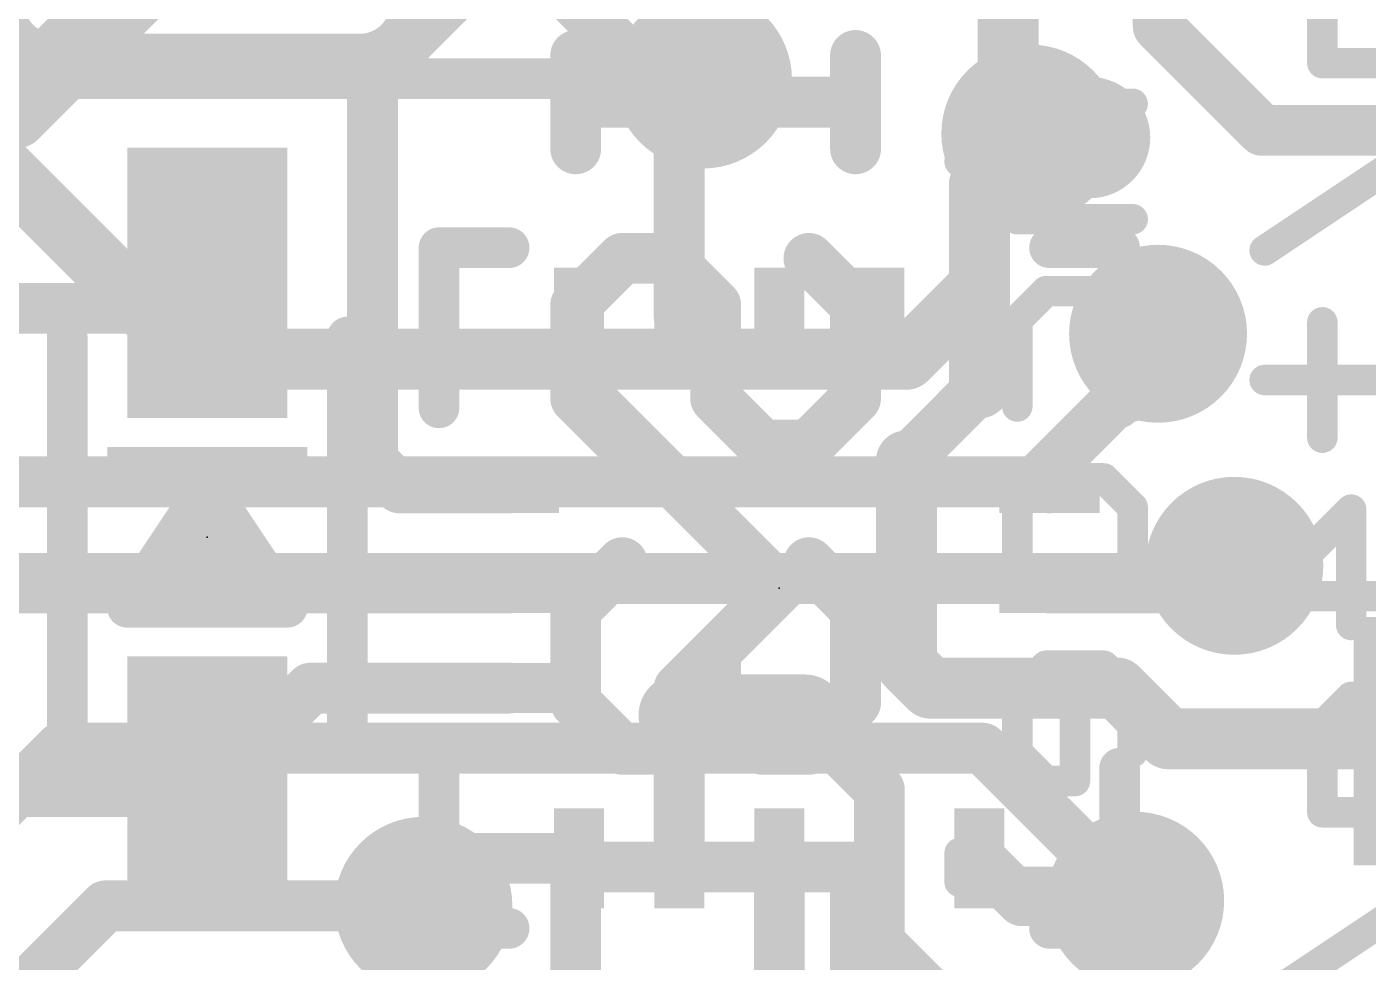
# Model space of a CAD drawing. Extents: x -0.1 to 17.9, y -0.1 to 25.5.
# Drawn here: x 5.13 to 11.83, y 10.83 to 15.5 of the extents above; entities that cross this region are included whole.
import ezdxf

# ---------------------------------------------------------------- set-up
doc = ezdxf.new("R2010")
doc.units = 0
for name, color, linetype in [('1', 12, 'CONTINUOUS'), ('16', 5, 'CONTINUOUS'), ('18', 110, 'CONTINUOUS'), ('21', 40, 'CONTINUOUS'), ('22', 6, 'CONTINUOUS'), ('23', 40, 'CONTINUOUS')]:
    doc.layers.add(name, color=color, linetype=linetype)

# ---------------------------------------------------------------- blocks, each defined once
blk = doc.blocks.new('RECT')
blk.add_solid([(-0.5, -0.5), (0.5, -0.5), (-0.5, 0.5), (0.5, 0.5)])
blk = doc.blocks.new('ROUNDV')
at = {"const_width": 0.5}
blk.add_lwpolyline([(0, -0.25, 1), (0, 0.25, 1), (0, -0.25)], format="xyb", dxfattribs=at)

msp = doc.modelspace()

# ---------------------------------------------------------------- linework, layer by layer
at = {"layer": '1'}
for points, const_width in [([(10.033, 15.991), (10.033, 15.081)], 0.3048), ([(10.783, 15.991), (10.783, 15.506)], 0.254), ([(5.754, 15.845), (4.797, 14.888)], 0.3048), ([(6.858, 15.249), (7.454, 15.845)], 0.254), ([(10.783, 15.506), (11.303, 14.986)], 0.254), ([(6.858, 13.335), (6.858, 15.249)], 0.254), ([(8.39, 15.121), (8.509, 15.24)], 0.254), ([(8.39, 14.05), (8.39, 15.121)], 0.254), ([(10.144, 14.97), (10.033, 15.081)], 0.3048), ([(10.144, 14.97), (10.144, 14.812)], 0.3048), ([(11.303, 14.986), (14.224, 14.986)], 0.254), ([(10.144, 14.812), (9.89, 14.558)], 0.3048), ([(9.89, 14.05), (9.89, 14.558)], 0.3048), ([(6.0325, 14.224), (5.9055, 14.097)], 0.254), ([(4.318, 14.097), (5.9055, 14.097)], 0.254), ([(7.89, 14.05), (7.89, 13.7)], 0.2032), ([(9.89, 13.7), (9.89, 14.05)], 0.3048), ([(10.7823, 13.97), (10.7823, 13.843)], 0.254), ([(10.7823, 13.843), (10.24, 13.3007)], 0.254), ([(7.89, 13.7), (8.89, 12.7)], 0.254), ([(9.525, 13.335), (9.89, 13.7)], 0.254), ([(9.525, 12.319), (9.525, 13.335)], 0.3048), ([(6.993, 13.2), (6.858, 13.335)], 0.254), ([(10.24, 13.2), (10.24, 13.3007)], 0.254), ([(7.54, 13.2), (6.993, 13.2)], 0.254), ([(11.0524, 12.7), (11.1633, 12.8109)], 0.254), ([(7.54, 12.7), (1.27, 12.7)], 0.254), ([(8.39, 12.2), (8.89, 12.7)], 0.254), ([(10.24, 12.7), (11.0524, 12.7)], 0.254), ([(9.644, 12.2), (9.525, 12.319)], 0.3048), ([(10.24, 12.2), (9.644, 12.2)], 0.3048), ([(10.24, 12.2), (10.5792, 12.2)], 0.3048), ([(10.5792, 12.2), (10.8319, 11.9473)], 0.3048), ([(6.5485, 12.2), (6.0325, 11.684)], 0.254), ([(7.54, 12.2), (6.5485, 12.2)], 0.254), ([(9.017, 12.065), (8.39, 12.065)], 0.4064), ([(8.39, 12.065), (8.39, 12.2)], 0.254), ([(8.39, 11.35), (8.39, 12.065)], 0.254), ([(9.39, 11.692), (9.017, 12.065)], 0.254), ([(10.8319, 11.9473), (12.4977, 11.9473)], 0.3048), ([(6.0325, 11.684), (4.826, 11.684)], 0.254), ([(9.39, 11.35), (9.39, 11.692)], 0.254), ([(7.3495, 11.35), (7.112, 11.1125)], 0.254), ([(7.89, 11.35), (7.3495, 11.35)], 0.254), ([(8.89, 11.35), (8.89, 10.7442)], 0.254), ([(9.39, 11.35), (9.39, 10.93)], 0.254), ([(9.89, 11.35), (10.1021, 11.1379)], 0.254), ([(10.1021, 11.1379), (10.668, 11.1379)], 0.254), ([(9.39, 10.93), (9.6901, 10.6299)], 0.254), ([(8.89, 10.7442), (9.7282, 9.906)], 0.254)]:
    msp.add_lwpolyline(points, dxfattribs=dict(at, const_width=const_width))
for points, const_width in [([(10.8279, 15.5509, 1), (10.7381, 15.4611)], 0.127), ([(10.7195, 15.506, 1), (10.8465, 15.506)], 0.127), ([(6.9215, 15.249, 1), (6.7945, 15.249)], 0.127), ([(6.8131, 15.2939, 1), (6.9029, 15.2041)], 0.127), ([(8.5539, 15.1951, 1), (8.4641, 15.2849)], 0.127), ([(8.4535, 15.121, 1), (8.3265, 15.121)], 0.127), ([(8.3451, 15.1659, 1), (8.4349, 15.0761)], 0.127), ([(10.0869, 15.1349, 1), (9.9791, 15.0271)], 0.1524), ([(9.9568, 15.081, 1), (10.1092, 15.081)], 0.1524), ([(10.2202, 14.97, 1), (10.0678, 14.97)], 0.1524), ([(10.0901, 14.9161, 1), (10.1979, 15.0239)], 0.1524), ([(11.303, 15.0495, 1), (11.303, 14.9225)], 0.127), ([(11.2581, 14.9411, 1), (11.3479, 15.0309)], 0.127), ([(10.1979, 14.7581, 1), (10.0901, 14.8659)], 0.1524), ([(10.0678, 14.812, 1), (10.2202, 14.812)], 0.1524), ([(9.9662, 14.558, 1), (9.8138, 14.558)], 0.1524), ([(9.8361, 14.6119, 1), (9.9439, 14.5041)], 0.1524), ([(6.0774, 14.1791, 1), (5.9876, 14.2689)], 0.127), ([(5.9055, 14.0335, 1), (5.9055, 14.1605)], 0.127), ([(5.8606, 14.1419, 1), (5.9504, 14.0521)], 0.127), ([(7.9408, 14.05, 1), (7.8392, 14.05)], 0.1016), ([(9.9662, 14.05, 1), (9.8138, 14.05)], 0.1524), ([(8.3265, 14.05, 1), (8.4535, 14.05)], 0.127), ([(9.8138, 14.05, 1), (9.9662, 14.05)], 0.1524), ([(10.8458, 13.97, 1), (10.7188, 13.97)], 0.127), ([(10.8272, 13.7981, 1), (10.7374, 13.8879)], 0.127), ([(10.7188, 13.843, 1), (10.8458, 13.843)], 0.127), ([(7.9349, 13.7449, 1), (7.8451, 13.6551)], 0.127), ([(9.9349, 13.6551, 1), (9.8451, 13.7449)], 0.127), ([(7.8392, 13.7, 1), (7.9408, 13.7)], 0.1016), ([(9.8138, 13.7, 1), (9.9662, 13.7)], 0.1524), ([(9.6012, 13.335, 1), (9.4488, 13.335)], 0.1524), ([(6.9029, 13.3799, 1), (6.8131, 13.2901)], 0.127), ([(9.4801, 13.3799, 1), (9.5699, 13.2901)], 0.127), ([(10.3035, 13.3007, 1), (10.1765, 13.3007)], 0.127), ([(10.1951, 13.3456, 1), (10.2849, 13.2558)], 0.127), ([(6.7945, 13.335, 1), (6.9215, 13.335)], 0.127), ([(6.993, 13.2635, 1), (6.993, 13.1365)], 0.127), ([(6.9481, 13.1551, 1), (7.0379, 13.2449)], 0.127), ([(7.54, 13.1365, 1), (7.54, 13.2635)], 0.127), ([(10.1765, 13.2, 1), (10.3035, 13.2)], 0.127), ([(11.2082, 12.766, 1), (11.1184, 12.8558)], 0.127), ([(7.54, 12.6365, 1), (7.54, 12.7635)], 0.127), ([(8.9349, 12.6551, 1), (8.8451, 12.7449)], 0.127), ([(8.8451, 12.6551, 1), (8.9349, 12.7449)], 0.127), ([(10.24, 12.7635, 1), (10.24, 12.6365)], 0.127), ([(11.0075, 12.7449, 1), (11.0973, 12.6551)], 0.127), ([(11.0524, 12.6365, 1), (11.0524, 12.7635)], 0.127), ([(9.5789, 12.3729, 1), (9.4711, 12.2651)], 0.1524), ([(9.4488, 12.319, 1), (9.6012, 12.319)], 0.1524), ([(9.644, 12.2762, 1), (9.644, 12.1238)], 0.1524), ([(10.24, 12.2762, 1), (10.24, 12.1238)], 0.1524), ([(10.24, 12.1238, 1), (10.24, 12.2762)], 0.1524), ([(10.6331, 12.2539, 1), (10.5253, 12.1461)], 0.1524), ([(10.5792, 12.1238, 1), (10.5792, 12.2762)], 0.1524), ([(6.5485, 12.2635, 1), (6.5485, 12.1365)], 0.127), ([(6.5934, 12.1551, 1), (6.5036, 12.2449)], 0.127), ([(7.54, 12.1365, 1), (7.54, 12.2635)], 0.127), ([(8.39, 12.1666, 1), (8.39, 11.9634)], 0.2032), ([(8.4535, 12.2, 1), (8.3265, 12.2)], 0.127), ([(8.3451, 12.2449, 1), (8.4349, 12.1551)], 0.127), ([(9.017, 11.9634, 1), (9.017, 12.1666)], 0.2032), ([(9.5901, 12.1461, 1), (9.6979, 12.2539)], 0.1524), ([(8.4535, 12.065, 1), (8.3265, 12.065)], 0.127), ([(9.0619, 12.1099, 1), (8.9721, 12.0201)], 0.127), ([(8.3265, 12.065, 1), (8.4535, 12.065)], 0.127), ([(10.8319, 12.0235, 1), (10.8319, 11.8711)], 0.1524), ([(10.778, 11.8934, 1), (10.8858, 12.0012)], 0.1524), ([(6.0325, 11.6205, 1), (6.0325, 11.7475)], 0.127), ([(9.4535, 11.692, 1), (9.3265, 11.692)], 0.127), ([(9.3451, 11.6471, 1), (9.4349, 11.7369)], 0.127), ([(5.9876, 11.7289, 1), (6.0774, 11.6391)], 0.127), ([(7.3495, 11.4135, 1), (7.3495, 11.2865)], 0.127), ([(7.3944, 11.3051, 1), (7.3046, 11.3949)], 0.127), ([(7.89, 11.2865, 1), (7.89, 11.4135)], 0.127), ([(8.9535, 11.35, 1), (8.8265, 11.35)], 0.127), ([(9.4535, 11.35, 1), (9.3265, 11.35)], 0.127), ([(9.9349, 11.3949, 1), (9.8451, 11.3051)], 0.127), ([(8.3265, 11.35, 1), (8.4535, 11.35)], 0.127), ([(9.3265, 11.35, 1), (9.4535, 11.35)], 0.127), ([(10.1021, 11.2014, 1), (10.1021, 11.0744)], 0.127), ([(10.668, 11.0744, 1), (10.668, 11.2014)], 0.127), ([(7.0671, 11.1574, 1), (7.1569, 11.0676)], 0.127), ([(10.0572, 11.093, 1), (10.147, 11.1828)], 0.127), ([(9.4349, 10.9749, 1), (9.3451, 10.8851)], 0.127), ([(9.3265, 10.93, 1), (9.4535, 10.93)], 0.127), ([(8.9349, 10.7891, 1), (8.8451, 10.6993)], 0.127)]:
    msp.add_lwpolyline(points, format="xyb", dxfattribs=dict(at, const_width=const_width))
at = {"layer": '16'}
for points, const_width in [([(7.239, 16.256), (8.255, 15.24)], 0.254), ([(6.0325, 16.002), (5.08, 15.0495)], 0.3048), ([(8.509, 15.24), (8.255, 15.24)], 0.254), ([(5.08, 15.0495), (4.6355, 15.0495)], 0.3048), ([(4.7625, 15.0495), (5.969, 13.843)], 0.3048), ([(9.89, 14.716), (10.144, 14.97)], 0.3048), ([(9.89, 14.716), (9.89, 14.208)], 0.3048), ([(9.89, 14.208), (9.525, 13.843)], 0.3048), ([(10.7823, 13.97), (10.7823, 13.843)], 0.254), ([(5.969, 13.843), (9.525, 13.843)], 0.3048), ([(10.7823, 13.843), (10.1693, 13.23)], 0.254), ([(10.1693, 13.23), (3.28, 13.23)], 0.254), ([(11.1633, 12.8109), (11.0998, 12.7474)], 0.254), ([(3.8574, 12.7474), (11.0998, 12.7474)], 0.254), ([(5.2959, 11.8999), (2.54, 9.144)], 0.254), ([(5.2959, 11.8999), (9.906, 11.8999)], 0.254), ([(10.668, 11.1379), (9.906, 11.8999)], 0.254), ([(5.5245, 11.1125), (3.81, 9.398)], 0.254), ([(5.5245, 11.1125), (7.112, 11.1125)], 0.254)]:
    msp.add_lwpolyline(points, dxfattribs=dict(at, const_width=const_width))
for points, const_width in [([(8.255, 15.3035, 1), (8.255, 15.1765)], 0.127), ([(8.2101, 15.1951, 1), (8.2999, 15.2849)], 0.127), ([(8.509, 15.1765, 1), (8.509, 15.3035)], 0.127), ([(5.0261, 15.1034, 1), (5.1339, 14.9956)], 0.1524), ([(5.08, 14.9733, 1), (5.08, 15.1257)], 0.1524), ([(10.1979, 14.9161, 1), (10.0901, 15.0239)], 0.1524), ([(9.9662, 14.716, 1), (9.8138, 14.716)], 0.1524), ([(9.8361, 14.7699, 1), (9.9439, 14.6621)], 0.1524), ([(9.9439, 14.1541, 1), (9.8361, 14.2619)], 0.1524), ([(9.8138, 14.208, 1), (9.9662, 14.208)], 0.1524), ([(10.8458, 13.97, 1), (10.7188, 13.97)], 0.127), ([(5.969, 13.9192, 1), (5.969, 13.7668)], 0.1524), ([(5.9151, 13.7891, 1), (6.0229, 13.8969)], 0.1524), ([(9.4711, 13.8969, 1), (9.5789, 13.7891)], 0.1524), ([(9.525, 13.7668, 1), (9.525, 13.9192)], 0.1524), ([(10.8272, 13.7981, 1), (10.7374, 13.8879)], 0.127), ([(10.7188, 13.843, 1), (10.8458, 13.843)], 0.127), ([(10.1244, 13.2749, 1), (10.2142, 13.1851)], 0.127), ([(10.1693, 13.1665, 1), (10.1693, 13.2935)], 0.127), ([(11.2082, 12.766, 1), (11.1184, 12.8558)], 0.127), ([(11.0998, 12.6839, 1), (11.0998, 12.8109)], 0.127), ([(11.0549, 12.7923, 1), (11.1447, 12.7025)], 0.127), ([(5.2959, 11.9634, 1), (5.2959, 11.8364)], 0.127), ([(5.3408, 11.855, 1), (5.251, 11.9448)], 0.127), ([(9.9509, 11.9448, 1), (9.8611, 11.855)], 0.127), ([(9.906, 11.8364, 1), (9.906, 11.9634)], 0.127), ([(5.5245, 11.176, 1), (5.5245, 11.049)], 0.127), ([(5.5694, 11.0676, 1), (5.4796, 11.1574)], 0.127), ([(7.112, 11.049, 1), (7.112, 11.176)], 0.127), ([(10.6231, 11.093, 1), (10.7129, 11.1828)], 0.127)]:
    msp.add_lwpolyline(points, format="xyb", dxfattribs=dict(at, const_width=const_width))
at = {"layer": '21', "const_width": 0.2032}
for points in [[(8.004, 15.245), (5.204, 15.245)], [(7.19, 13.6), (7.19, 14.4)], [(7.19, 14.4), (7.54, 14.4)], [(10.59, 14.4), (10.24, 14.4)], [(10.59, 13.6), (10.59, 14.4)], [(5.3325, 11.954), (5.3325, 13.954)], [(6.7325, 13.954), (6.7325, 11.954)], [(5.6325, 12.604), (6.0325, 13.204)], [(6.0325, 13.204), (6.4325, 12.604)], [(5.8325, 12.754), (6.0325, 13.054)], [(6.0325, 13.054), (6.2325, 12.754)], [(5.9997, 13.0048), (6.0653, 13.0048)], [(5.8642, 12.8016), (6.2008, 12.8016)], [(6.2325, 12.754), (5.8325, 12.754)], [(6.4325, 12.604), (5.6325, 12.604)], [(7.19, 11), (7.19, 11.8)], [(10.59, 11.8), (10.59, 11)], [(7.54, 11), (7.19, 11)], [(10.59, 11), (10.24, 11)]]:
    msp.add_lwpolyline(points, dxfattribs=at)
at = {"layer": '21'}
for points, const_width in [([(5.204, 15.2958, 1), (5.204, 15.1942)], 0.1016), ([(8.004, 15.1942, 1), (8.004, 15.2958)], 0.1016), ([(10.44, 14.85, 1), (10.44, 15.05, 1), (10.44, 14.85)], 0.4064), ([(7.2408, 14.4, 1), (7.1392, 14.4)], 0.1016), ([(7.19, 14.4508, 1), (7.19, 14.3492)], 0.1016), ([(7.54, 14.3492, 1), (7.54, 14.4508)], 0.1016), ([(10.24, 14.4508, 1), (10.24, 14.3492)], 0.1016), ([(10.6408, 14.4, 1), (10.5392, 14.4)], 0.1016), ([(10.59, 14.3492, 1), (10.59, 14.4508)], 0.1016), ([(5.3833, 13.954, 1), (5.2817, 13.954)], 0.1016), ([(6.7833, 13.954, 1), (6.6817, 13.954)], 0.1016), ([(7.1392, 13.6, 1), (7.2408, 13.6)], 0.1016), ([(10.5392, 13.6, 1), (10.6408, 13.6)], 0.1016), ([(6.0748, 13.2322, 1), (5.9902, 13.1758)], 0.1016), ([(6.0748, 13.1758, 1), (5.9902, 13.2322)], 0.1016), ([(6.0748, 13.0822, 1), (5.9902, 13.0258)], 0.1016), ([(6.0748, 13.0258, 1), (5.9902, 13.0822)], 0.1016), ([(5.9997, 13.0556, 1), (5.9997, 12.954)], 0.1016), ([(6.0653, 12.954, 1), (6.0653, 13.0556)], 0.1016), ([(5.8642, 12.8524, 1), (5.8642, 12.7508)], 0.1016), ([(6.2008, 12.7508, 1), (6.2008, 12.8524)], 0.1016), ([(5.8325, 12.8048, 1), (5.8325, 12.7032)], 0.1016), ([(5.7902, 12.7822, 1), (5.8748, 12.7258)], 0.1016), ([(6.1902, 12.7258, 1), (6.2748, 12.7822)], 0.1016), ([(6.2325, 12.7032, 1), (6.2325, 12.8048)], 0.1016), ([(5.6325, 12.6548, 1), (5.6325, 12.5532)], 0.1016), ([(5.5902, 12.6322, 1), (5.6748, 12.5758)], 0.1016), ([(6.3902, 12.5758, 1), (6.4748, 12.6322)], 0.1016), ([(6.4325, 12.5532, 1), (6.4325, 12.6548)], 0.1016), ([(5.2817, 11.954, 1), (5.3833, 11.954)], 0.1016), ([(6.6817, 11.954, 1), (6.7833, 11.954)], 0.1016), ([(7.2408, 11.8, 1), (7.1392, 11.8)], 0.1016), ([(10.6408, 11.8, 1), (10.5392, 11.8)], 0.1016), ([(7.19, 11.0508, 1), (7.19, 10.9492)], 0.1016), ([(7.54, 10.9492, 1), (7.54, 11.0508)], 0.1016), ([(10.24, 11.0508, 1), (10.24, 10.9492)], 0.1016), ([(10.59, 10.9492, 1), (10.59, 11.0508)], 0.1016), ([(7.1392, 11, 1), (7.2408, 11)], 0.1016), ([(10.5392, 11, 1), (10.6408, 11)], 0.1016)]:
    msp.add_lwpolyline(points, format="xyb", dxfattribs=dict(at, const_width=const_width))
at = {"layer": '22'}
for points, const_width in [([(11.6031, 15.3219), (11.6031, 15.7541)], 0.1524), ([(7.8728, 15.3601), (7.8728, 14.894)], 0.254), ([(9.271, 15.3601), (9.271, 14.894)], 0.254), ([(5.2705, 15.367), (6.7945, 15.367)], 0.2032), ([(12.3234, 15.3219), (11.6031, 15.3219)], 0.1524), ([(9.271, 15.127), (7.8728, 15.127)], 0.254), ([(10.0791, 15.1185), (9.791, 14.8304)], 0.1524), ([(10.6553, 15.1185), (10.0791, 15.1185)], 0.1524), ([(10.2231, 15.1185), (10.2231, 14.5423)], 0.1524), ([(12.1793, 14.9626), (11.315, 14.3864)], 0.1524), ([(9.791, 14.8304), (10.0791, 14.5423)], 0.1524), ([(10.0791, 14.5423), (10.6553, 14.5423)], 0.1524), ([(7.8728, 14.1136), (8.1058, 14.3466)], 0.254), ([(8.1058, 14.3466), (8.3389, 14.3466)], 0.254), ([(8.3389, 14.3466), (8.5719, 14.1136)], 0.254), ([(9.271, 14.1136), (9.038, 14.3466)], 0.254), ([(7.8728, 13.6475), (7.8728, 14.1136)], 0.254), ([(8.5719, 14.1136), (8.5719, 13.6475)], 0.254), ([(9.271, 13.6475), (9.271, 14.1136)], 0.254), ([(10.0791, 14.0389), (10.2231, 14.183)], 0.1524), ([(10.2231, 14.183), (10.5112, 14.183)], 0.1524), ([(10.5112, 14.183), (10.6553, 14.0389)], 0.1524), ([(10.0791, 13.6068), (10.0791, 14.0389)], 0.1524), ([(10.6553, 14.0389), (10.6553, 13.6068)], 0.1524), ([(11.6031, 14.0271), (11.6031, 13.4509)], 0.1524), ([(11.315, 13.739), (11.8912, 13.739)], 0.1524), ([(8.1058, 13.4145), (7.8728, 13.6475)], 0.254), ([(8.5719, 13.6475), (8.8049, 13.4145)], 0.254), ([(9.038, 13.4145), (9.271, 13.6475)], 0.254), ([(8.8049, 13.4145), (9.038, 13.4145)], 0.254), ([(10.0791, 13.1034), (10.2231, 13.2475)], 0.1524), ([(10.2231, 13.2475), (10.5112, 13.2475)], 0.1524), ([(10.5112, 13.2475), (10.6553, 13.1034)], 0.1524), ([(10.0791, 12.6713), (10.0791, 13.1034)], 0.1524), ([(10.6553, 13.1034), (10.6553, 12.6713)], 0.1524), ([(11.315, 12.6594), (11.7471, 13.0916)], 0.1524), ([(11.7471, 13.0916), (11.7471, 12.5153)], 0.1524), ([(8.1058, 12.8264), (7.8728, 12.5933)], 0.254), ([(9.271, 12.5933), (9.038, 12.8264)], 0.254), ([(12.1793, 12.6594), (11.315, 12.6594)], 0.1524), ([(7.8728, 12.5933), (7.8728, 12.1273)], 0.254), ([(9.271, 12.1273), (9.271, 12.5933)], 0.254), ([(8.5719, 12.1273), (8.5719, 12.3603)], 0.254), ([(10.2231, 12.312), (10.0791, 12.1679)], 0.1524), ([(10.5112, 12.312), (10.2231, 12.312)], 0.1524), ([(10.3672, 11.7357), (10.3672, 12.312)], 0.1524), ([(10.6553, 12.1679), (10.5112, 12.312)], 0.1524), ([(7.8728, 12.1273), (8.1058, 11.8942)], 0.254), ([(8.3389, 11.8942), (8.5719, 12.1273)], 0.254), ([(8.5719, 12.1273), (8.8049, 11.8942)], 0.254), ([(9.038, 11.8942), (9.271, 12.1273)], 0.254), ([(10.0791, 12.1679), (10.0791, 11.8798)], 0.1524), ([(10.6553, 11.8798), (10.6553, 12.1679)], 0.1524), ([(11.6031, 12.012), (11.7471, 12.156)], 0.1524), ([(11.7471, 12.156), (12.0352, 12.156)], 0.1524), ([(11.6031, 11.5798), (11.6031, 12.012)], 0.1524), ([(8.1058, 11.8942), (8.3389, 11.8942)], 0.254), ([(8.8049, 11.8942), (9.038, 11.8942)], 0.254), ([(10.0791, 11.8798), (10.2231, 11.7357)], 0.1524), ([(10.2231, 11.7357), (10.3672, 11.7357)], 0.1524), ([(12.3234, 11.5798), (11.6031, 11.5798)], 0.1524), ([(7.8728, 11.3062), (9.271, 11.3062)], 0.254), ([(7.8728, 10.6071), (7.8728, 11.3062)], 0.254), ([(9.271, 11.3062), (9.271, 10.6071)], 0.254), ([(9.791, 11.3765), (9.791, 11.2324)], 0.1524), ([(10.6553, 11.3765), (10.6553, 11.0883)], 0.1524), ([(9.791, 11.2324), (10.6553, 11.2324)], 0.1524), ([(12.1793, 11.2205), (11.315, 10.6443)], 0.1524)]:
    msp.add_lwpolyline(points, dxfattribs=dict(at, const_width=const_width))
for points, const_width in [([(5.0165, 15.621, 0.4142), (5.2705, 15.367)], 0.2032), ([(6.7945, 15.367, 0.4142), (7.0485, 15.621)], 0.2032), ([(7.9363, 15.3601, 1), (7.8093, 15.3601)], 0.127), ([(9.3345, 15.3601, 1), (9.2075, 15.3601)], 0.127), ([(5.2705, 15.4178, 1), (5.2705, 15.3162)], 0.1016), ([(5.2705, 15.3162, 1), (5.2705, 15.4178)], 0.1016), ([(6.7945, 15.4178, 1), (6.7945, 15.3162)], 0.1016), ([(6.7945, 15.3162, 1), (6.7945, 15.4178)], 0.1016), ([(11.6031, 15.36, 1), (11.6031, 15.2838)], 0.0762), ([(11.565, 15.3219, 1), (11.6412, 15.3219)], 0.0762), ([(7.8728, 15.1905, 1), (7.8728, 15.0635)], 0.127), ([(9.271, 15.0635, 1), (9.271, 15.1905)], 0.127), ([(10.0791, 15.1566, 1), (10.0791, 15.0804)], 0.0762), ([(10.106, 15.0916, 1), (10.0521, 15.1455)], 0.0762), ([(10.2612, 15.1185, 1), (10.185, 15.1185)], 0.0762), ([(10.6553, 15.0804, 1), (10.6553, 15.1566)], 0.0762), ([(7.8093, 14.894, 1), (7.9363, 14.894)], 0.127), ([(9.2075, 14.894, 1), (9.3345, 14.894)], 0.127), ([(9.8179, 14.8574, 1), (9.764, 14.8035)], 0.0762), ([(9.764, 14.8574, 1), (9.8179, 14.8035)], 0.0762), ([(10.0791, 14.5804, 1), (10.0791, 14.5042)], 0.0762), ([(10.6553, 14.5042, 1), (10.6553, 14.5804)], 0.0762), ([(10.0521, 14.5154, 1), (10.106, 14.5692)], 0.0762), ([(10.185, 14.5423, 1), (10.2612, 14.5423)], 0.0762), ([(8.1058, 14.4101, 1), (8.1058, 14.2831)], 0.127), ([(8.1507, 14.3017, 1), (8.0609, 14.3915)], 0.127), ([(8.3838, 14.3915, 1), (8.294, 14.3017)], 0.127), ([(8.3389, 14.2831, 1), (8.3389, 14.4101)], 0.127), ([(9.0829, 14.3915, 1), (8.9931, 14.3017)], 0.127), ([(11.2938, 14.4181, 1), (11.3361, 14.3547)], 0.0762), ([(7.9363, 14.1136, 1), (7.8093, 14.1136)], 0.127), ([(7.8279, 14.1585, 1), (7.9177, 14.0687)], 0.127), ([(8.6354, 14.1136, 1), (8.5084, 14.1136)], 0.127), ([(8.527, 14.0687, 1), (8.6168, 14.1585)], 0.127), ([(9.3345, 14.1136, 1), (9.2075, 14.1136)], 0.127), ([(9.2261, 14.0687, 1), (9.3159, 14.1585)], 0.127), ([(10.2231, 14.2211, 1), (10.2231, 14.1449)], 0.0762), ([(10.2501, 14.1561, 1), (10.1962, 14.2099)], 0.0762), ([(10.5382, 14.2099, 1), (10.4843, 14.1561)], 0.0762), ([(10.5112, 14.1449, 1), (10.5112, 14.2211)], 0.0762), ([(10.0521, 14.0659, 1), (10.106, 14.012)], 0.0762), ([(10.1172, 14.0389, 1), (10.041, 14.0389)], 0.0762), ([(10.6934, 14.0389, 1), (10.6172, 14.0389)], 0.0762), ([(10.6284, 14.012, 1), (10.6822, 14.0659)], 0.0762), ([(11.6412, 14.0271, 1), (11.565, 14.0271)], 0.0762), ([(11.315, 13.7771, 1), (11.315, 13.7009)], 0.0762), ([(7.9177, 13.6924, 1), (7.8279, 13.6026)], 0.127), ([(8.6168, 13.6924, 1), (8.527, 13.6026)], 0.127), ([(9.3159, 13.6026, 1), (9.2261, 13.6924)], 0.127), ([(7.8093, 13.6475, 1), (7.9363, 13.6475)], 0.127), ([(8.5084, 13.6475, 1), (8.6354, 13.6475)], 0.127), ([(9.2075, 13.6475, 1), (9.3345, 13.6475)], 0.127), ([(10.041, 13.6068, 1), (10.1172, 13.6068)], 0.0762), ([(10.6172, 13.6068, 1), (10.6934, 13.6068)], 0.0762), ([(8.8049, 13.478, 1), (8.8049, 13.351)], 0.127), ([(9.038, 13.351, 1), (9.038, 13.478)], 0.127), ([(8.0609, 13.3696, 1), (8.1507, 13.4594)], 0.127), ([(8.76, 13.3696, 1), (8.8498, 13.4594)], 0.127), ([(8.9931, 13.4594, 1), (9.0829, 13.3696)], 0.127), ([(11.565, 13.4509, 1), (11.6412, 13.4509)], 0.0762), ([(10.2231, 13.2856, 1), (10.2231, 13.2094)], 0.0762), ([(10.2501, 13.2205, 1), (10.1962, 13.2744)], 0.0762), ([(10.5382, 13.2744, 1), (10.4843, 13.2205)], 0.0762), ([(10.5112, 13.2094, 1), (10.5112, 13.2856)], 0.0762), ([(10.0521, 13.1304, 1), (10.106, 13.0765)], 0.0762), ([(10.1172, 13.1034, 1), (10.041, 13.1034)], 0.0762), ([(10.6934, 13.1034, 1), (10.6172, 13.1034)], 0.0762), ([(10.6284, 13.0765, 1), (10.6822, 13.1304)], 0.0762), ([(11.7852, 13.0916, 1), (11.709, 13.0916)], 0.0762), ([(11.7741, 13.0646, 1), (11.7202, 13.1185)], 0.0762), ([(8.1507, 12.7815, 1), (8.0609, 12.8713)], 0.127), ([(9.0829, 12.8713, 1), (8.9931, 12.7815)], 0.127), ([(11.315, 12.6975, 1), (11.315, 12.6213)], 0.0762), ([(7.9363, 12.5933, 1), (7.8093, 12.5933)], 0.127), ([(7.8279, 12.6382, 1), (7.9177, 12.5484)], 0.127), ([(9.3345, 12.5933, 1), (9.2075, 12.5933)], 0.127), ([(9.2261, 12.5484, 1), (9.3159, 12.6382)], 0.127), ([(10.041, 12.6713, 1), (10.1172, 12.6713)], 0.0762), ([(10.6172, 12.6713, 1), (10.6934, 12.6713)], 0.0762), ([(11.288, 12.6863, 1), (11.3419, 12.6325)], 0.0762), ([(11.709, 12.5153, 1), (11.7852, 12.5153)], 0.0762), ([(8.6354, 12.3603, 1), (8.5084, 12.3603)], 0.127), ([(10.2231, 12.3501, 1), (10.2231, 12.2739)], 0.0762), ([(10.2501, 12.285, 1), (10.1962, 12.3389)], 0.0762), ([(10.4053, 12.312, 1), (10.3291, 12.312)], 0.0762), ([(10.5382, 12.3389, 1), (10.4843, 12.285)], 0.0762), ([(10.5112, 12.2739, 1), (10.5112, 12.3501)], 0.0762), ([(7.9177, 12.1722, 1), (7.8279, 12.0824)], 0.127), ([(8.6168, 12.1722, 1), (8.527, 12.0824)], 0.127), ([(8.6168, 12.0824, 1), (8.527, 12.1722)], 0.127), ([(9.3159, 12.0824, 1), (9.2261, 12.1722)], 0.127), ([(10.0521, 12.1949, 1), (10.106, 12.141)], 0.0762), ([(10.1172, 12.1679, 1), (10.041, 12.1679)], 0.0762), ([(10.6934, 12.1679, 1), (10.6172, 12.1679)], 0.0762), ([(10.6284, 12.141, 1), (10.6822, 12.1949)], 0.0762), ([(11.7471, 12.1941, 1), (11.7471, 12.1179)], 0.0762), ([(11.7741, 12.1291, 1), (11.7202, 12.183)], 0.0762), ([(7.8093, 12.1273, 1), (7.9363, 12.1273)], 0.127), ([(8.5084, 12.1273, 1), (8.6354, 12.1273)], 0.127), ([(9.2075, 12.1273, 1), (9.3345, 12.1273)], 0.127), ([(11.5761, 12.0389, 1), (11.63, 11.985)], 0.0762), ([(11.6412, 12.012, 1), (11.565, 12.012)], 0.0762), ([(8.1058, 11.9577, 1), (8.1058, 11.8307)], 0.127), ([(8.0609, 11.8493, 1), (8.1507, 11.9391)], 0.127), ([(8.294, 11.9391, 1), (8.3838, 11.8493)], 0.127), ([(8.3389, 11.8307, 1), (8.3389, 11.9577)], 0.127), ([(8.8049, 11.9577, 1), (8.8049, 11.8307)], 0.127), ([(8.76, 11.8493, 1), (8.8498, 11.9391)], 0.127), ([(8.9931, 11.9391, 1), (9.0829, 11.8493)], 0.127), ([(9.038, 11.8307, 1), (9.038, 11.9577)], 0.127), ([(10.106, 11.9067, 1), (10.0521, 11.8529)], 0.0762), ([(10.041, 11.8798, 1), (10.1172, 11.8798)], 0.0762), ([(10.6172, 11.8798, 1), (10.6934, 11.8798)], 0.0762), ([(10.2231, 11.7738, 1), (10.2231, 11.6976)], 0.0762), ([(10.1962, 11.7088, 1), (10.2501, 11.7627)], 0.0762), ([(10.3672, 11.6976, 1), (10.3672, 11.7738)], 0.0762), ([(10.3291, 11.7357, 1), (10.4053, 11.7357)], 0.0762), ([(11.6031, 11.6179, 1), (11.6031, 11.5417)], 0.0762), ([(11.565, 11.5798, 1), (11.6412, 11.5798)], 0.0762), ([(7.8728, 11.3697, 1), (7.8728, 11.2427)], 0.127), ([(7.9363, 11.3062, 1), (7.8093, 11.3062)], 0.127), ([(9.3345, 11.3062, 1), (9.2075, 11.3062)], 0.127), ([(9.271, 11.2427, 1), (9.271, 11.3697)], 0.127), ([(9.8291, 11.3765, 1), (9.7529, 11.3765)], 0.0762), ([(10.6934, 11.3765, 1), (10.6172, 11.3765)], 0.0762), ([(9.791, 11.2705, 1), (9.791, 11.1943)], 0.0762), ([(9.7529, 11.2324, 1), (9.8291, 11.2324)], 0.0762), ([(10.6553, 11.1943, 1), (10.6553, 11.2705)], 0.0762), ([(10.6172, 11.0883, 1), (10.6934, 11.0883)], 0.0762)]:
    msp.add_lwpolyline(points, format="xyb", dxfattribs=dict(at, const_width=const_width))
at = {"layer": '23'}
for p in [(6.0325, 12.954), (8.89, 12.7)]:
    msp.add_point(p, dxfattribs=at)

# ---------------------------------------------------------------- block references
at = {"layer": '1'}
for p, xscale, yscale, rotation in [((6.0325, 14.224), 1.35, 0.8, 270), ((7.89, 14.05), 0.5, 0.25, 270), ((8.39, 14.05), 0.5, 0.25, 270), ((8.89, 14.05), 0.5, 0.25, 270), ((9.39, 14.05), 0.5, 0.25, 270), ((9.89, 14.05), 0.5, 0.25, 270), ((10.24, 13.2), 0.5, 0.25, 180), ((10.24, 12.7), 0.5, 0.25, 180), ((12.5095, 11.9355), 1.24, 1.5, 270), ((6.0325, 11.684), 1.35, 0.8, 270), ((10.24, 12.2), 0.5, 0.25, 180), ((7.89, 11.35), 0.5, 0.25, 90), ((8.39, 11.35), 0.5, 0.25, 90), ((8.89, 11.35), 0.5, 0.25, 90), ((9.39, 11.35), 0.5, 0.25, 90), ((9.89, 11.35), 0.5, 0.25, 90)]:
    msp.add_blockref('RECT', p, dxfattribs=dict(at, xscale=xscale, yscale=yscale, rotation=rotation))
at = {"layer": '1', "xscale": 0.5, "yscale": 0.25}
for p in [(7.54, 13.2), (7.54, 12.7), (7.54, 12.2)]:
    msp.add_blockref('RECT', p, dxfattribs=at)
at = {"layer": '18', "xscale": 0.889, "yscale": 0.889}
for p in [(8.509, 15.24), (8.509, 15.24), (10.144, 14.97), (10.144, 14.97), (10.7823, 13.97), (10.7823, 13.97), (11.1633, 12.8109), (11.1633, 12.8109), (7.112, 11.1125), (7.112, 11.1125), (10.668, 11.1379), (10.668, 11.1379)]:
    msp.add_blockref('ROUNDV', p, dxfattribs=at)
at = {"layer": '21', "xscale": 0.2, "rotation": 270}
msp.add_blockref('RECT', (6.0325, 13.304), dxfattribs=at)

doc.saveas('drawing.dxf')
